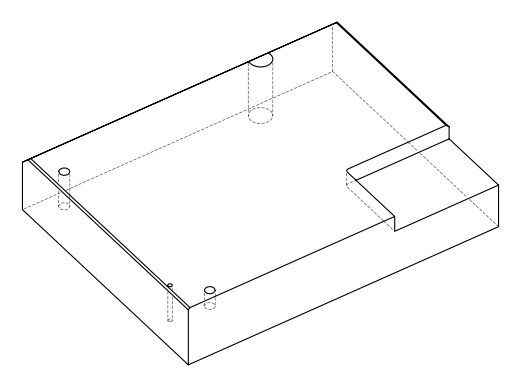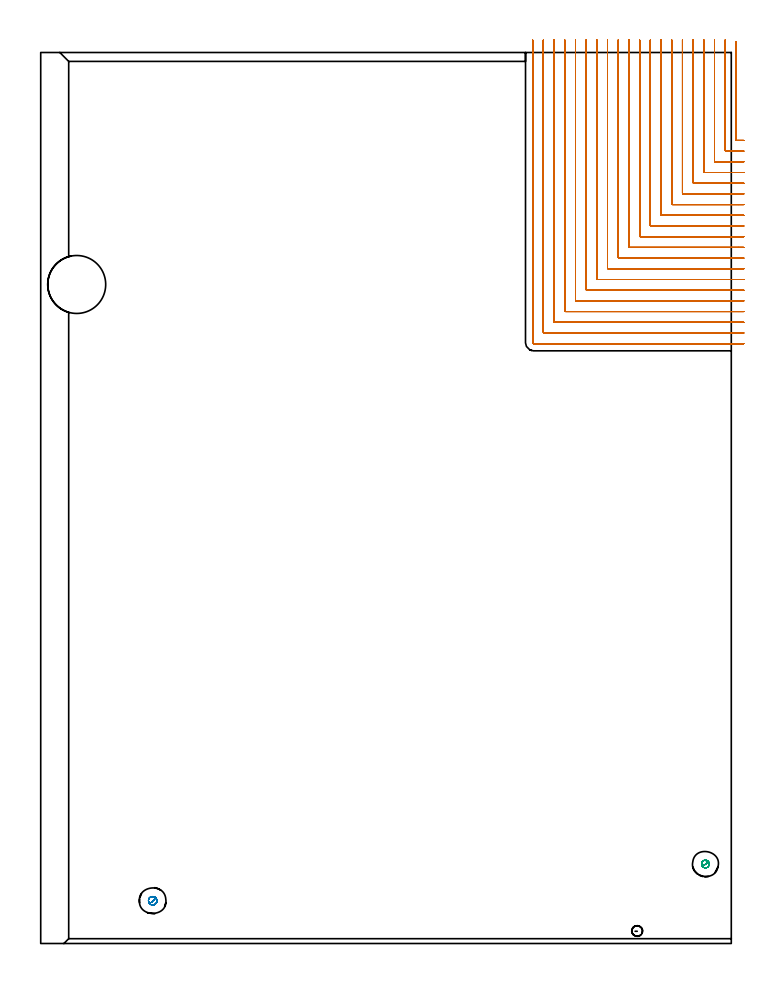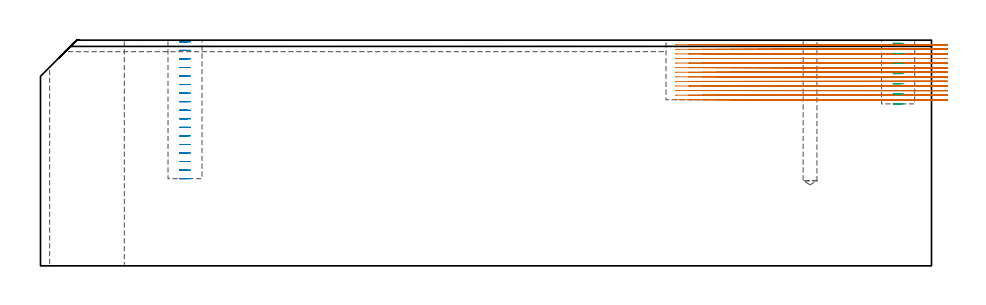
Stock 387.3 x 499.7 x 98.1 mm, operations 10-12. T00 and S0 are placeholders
(PLAN: 12 operations, 7 tool changes, 133.3 min)
(1 SPOT_DRILL | STEP1POCKET | NXT0321_9005460120000 | 0.03 min | 2 mm3)
(2 SPOT_DRILL_1 | STEP1POCKET_2 | NXT0321_9005460120000 | 0.03 min | 2 mm3)
(3 INDEXABLE_INSERT_DRILL_THROUGH_HOLE_FROM_SOLID | STEP1HOLE | NXT0302_013 | 0.41 min | 33917 mm3)
(4 DRILL_TO_ENLARGE_THROUGH_HOLE | STEP1HOLE | UGT0301_001 | 0.45 min | 47388 mm3)
(5 DRILL_BLIND_HOLE_INTO_CENTER | STEP1POCKET | UGT0301_455 | 0.26 min | 1709 mm3)
(6 DRILL_BLIND_HOLE_INTO_CENTER_1 | STEP1POCKET_2 | NXT0301_128 | 0.12 min | 2992 mm3)
(7 AREA_MILL | FG_CHAMFER_SURFACE | UGT0205_001 | 23.69 min | 60268 mm3)
(8 AREA_MILL_1 | FG_CHAMFER_SURFACE_1 | UGT0205_001 | 4.33 min | 3265 mm3)
(9 AREA_MILL_2 | FG_CHAMFER_SURFACE_2 | UGT0205_001 | 3.14 min | 1357 mm3)
(10 MILL_CORNER_NOTCH_RECTANGULAR | CORNER_NOTCH_RECTANGULAR | NXT0201_009 | Follow Part, ap 2, ae 75% | 98.47 min | 499921 mm3)
(11 MILL_BLIND_HOLE_FROM_SOLID_MATERIAL | STEP1POCKET_1 | NXT0201_010 | Spiral | 1.77 min | 10329 mm3)
(12 MILL_ROUGH_BLIND_HOLE_CONTOUR | STEP1POCKET_2 | NXT0201_010 | Spiral | 0.65 min | 1503 mm3)
(TOOL NXT0321_9005460120000 | NC Spot Drill, 142deg, 12mm, Carbide, Uncoated | D12 PA142 FL30 Z2)
(TOOL NXT0302_013 | Index. Insert Drill 21mm [880-D2100L25-05] | D21 PA176 FL105 Z2)
(TOOL UGT0301_001 | Twist Drill 32.5 mm | D32.5 PA118 FL185 Z2)
(TOOL UGT0301_455 | Carbide Drill 6.0 mm | D6 PA118 FL63 Z2)
(TOOL NXT0301_128 | Carbide Drill 12mm [861.1-1200-036A1-GP GC34] | D12 PA150 FL37.4 Z2)
(TOOL UGT0205_001 | Chamfer Mill 20 x 3 x 45 deg. | D20 FL50 Z2)
(TOOL NXT0201_009 | ENDMILL 8mm [2P460-0800-NA 1630] | D8 FL26 Z6)
(TOOL NXT0201_010 | ENDMILL 10mm [2P460-1000-NA 1630] | D10 FL30 Z6)
(OP 10 MILL_CORNER_NOTCH_RECTANGULAR)
G17 G21 G94 G90
T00 M6
G54
G17 G0 G90 X389.9 Y505.74 S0 M3
G43 Z108.1 H1
Z96.108
G94 G1 Y502.74 F250.
Y450.792 F500.
G3 X390.292 Y450.4 R0.4
G1 X391.3
X394.3 F250.
G0 Z108.1
X383.9 Y506.7
Z96.108
G1 Y503.7
Y450.792 F500.
Y444.793
G3 X384.293 Y444.4 R0.4
G1 X391.3
X394.3 F250.
G0 Z108.1
X377.9 Y506.7
Z96.108
G1 Y503.7
Y444.793 F500.
Y438.793
G3 X378.293 Y438.4 R0.4
G1 X391.3
X394.3 F250.
G0 Z108.1
X371.9 Y506.7
Z96.108
G1 Y503.7
Y438.793 F500.
Y432.793
G3 X372.293 Y432.4 R0.4
G1 X391.3
X394.3 F250.
G0 Z108.1
X365.9 Y506.7
Z96.108
G1 Y503.7
Y432.793 F500.
Y426.793
G3 X366.293 Y426.4 R0.4
G1 X391.3
X394.3 F250.
G0 Z108.1
X359.9 Y506.7
Z96.108
G1 Y503.7
Y426.793 F500.
Y420.794
G3 X360.294 Y420.4 R0.4
G1 X391.3
X394.3 F250.
G0 Z108.1
X353.9 Y506.7
Z96.108
G1 Y503.7
Y420.794 F500.
Y414.794
G3 X354.294 Y414.4 R0.4
G1 X391.3
X394.3 F250.
G0 Z108.1
X347.9 Y506.7
Z96.108
G1 Y503.7
Y414.794 F500.
Y408.794
G3 X348.294 Y408.4 R0.4
G1 X391.3
X394.3 F250.
G0 Z108.1
X341.9 Y506.7
Z96.108
G1 Y503.7
Y408.794 F500.
Y402.794
G3 X342.294 Y402.4 R0.4
G1 X391.3
X394.3 F250.
G0 Z108.1
X335.9 Y506.7
Z96.108
G1 Y503.7
Y402.794 F500.
Y396.795
G3 X336.295 Y396.4 R0.4
G1 X391.3
X394.3 F250.
G0 Z108.1
X329.9 Y506.7
Z96.108
G1 Y503.7
Y396.795 F500.
Y390.795
G3 X330.295 Y390.4 R0.4
G1 X391.3
X394.3 F250.
G0 Z108.1
X323.9 Y506.7
Z96.108
G1 Y503.7
Y390.795 F500.
Y384.795
G3 X324.295 Y384.4 R0.4
G1 X391.3
X394.3 F250.
G0 Z108.1
X317.899 Y506.7
Z96.108
G1 X317.9 Y503.7
Y384.795 F500.
Y378.795
G3 X318.295 Y378.4 R0.4
G1 X391.3
X394.3 F250.
G0 Z108.1
X311.899 Y506.7
Z96.108
G1 X311.9 Y503.7
Y378.795 F500.
Y372.796
G3 X312.296 Y372.4 R0.4
G1 X391.3
X394.3 F250.
G0 Z108.1
X305.899 Y506.7
Z96.108
G1 X305.9 Y503.7
Y372.796 F500.
Y366.796
G3 X306.296 Y366.4 R0.4
G1 X391.3
X394.3 F250.
G0 Z108.1
X299.899 Y506.7
Z96.108
G1 X299.9 Y503.7
Y366.796 F500.
Y360.796
G3 X300.296 Y360.4 R0.4
G1 X391.3
X394.3 F250.
G0 Z108.1
X293.899 Y506.7
Z96.108
G1 X293.9 Y503.7
Y360.796 F500.
Y354.796
G3 X294.296 Y354.4 R0.4
G1 X391.3
X394.3 F250.
G0 Z108.1
X287.898 Y506.7
Z96.108
G1 X287.9 Y503.7
Y354.796 F500.
Y348.796
G3 X288.296 Y348.4 R0.4
G1 X391.3
X394.3 F250.
G0 Z108.1
X281.896 Y506.7
Z96.108
G1 X281.9 Y503.7
Y348.796 F500.
Y342.797
G3 X282.297 Y342.4 R0.4
G1 X391.3
X394.3 F250.
G0 Z108.1
X275.9 Y506.692
Z96.108
G1 Y503.692
Y337. F500.
G3 X276.5 Y336.4 R0.6
G1 X391.3
X394.3 F250.
G0 Z108.1
X389.9 Y505.74
Z94.115
G1 Y502.74
Y450.792 F500.
G3 X390.292 Y450.4 R0.4
G1 X391.3
X394.3 F250.
G0 Z108.1
X383.9 Y506.7
Z94.115
G1 Y503.7
Y444.793 F500.
G3 X384.293 Y444.4 R0.4
G1 X391.3
X394.3 F250.
G0 Z108.1
X377.9 Y506.7
Z94.115
G1 Y503.7
Y438.793 F500.
G3 X378.293 Y438.4 R0.4
G1 X391.3
X394.3 F250.
G0 Z108.1
X371.9 Y506.7
Z94.115
G1 Y503.7
Y432.793 F500.
G3 X372.293 Y432.4 R0.4
G1 X391.3
X394.3 F250.
G0 Z108.1
X365.9 Y506.7
Z94.115
G1 Y503.7
Y426.793 F500.
G3 X366.293 Y426.4 R0.4
G1 X391.3
X394.3 F250.
G0 Z108.1
X359.9 Y506.7
Z94.115
G1 Y503.7
Y420.794 F500.
G3 X360.294 Y420.4 R0.4
G1 X391.3
X394.3 F250.
G0 Z108.1
X353.9 Y506.7
Z94.115
G1 Y503.7
Y414.794 F500.
G3 X354.294 Y414.4 R0.4
G1 X391.3
X394.3 F250.
G0 Z108.1
X347.9 Y506.7
Z94.115
G1 Y503.7
Y408.794 F500.
G3 X348.294 Y408.4 R0.4
G1 X391.3
X394.3 F250.
G0 Z108.1
X341.9 Y506.7
Z94.115
G1 Y503.7
Y402.794 F500.
G3 X342.294 Y402.4 R0.4
G1 X391.3
X394.3 F250.
G0 Z108.1
X335.9 Y506.7
Z94.115
G1 Y503.7
Y396.795 F500.
G3 X336.295 Y396.4 R0.4
G1 X391.3
X394.3 F250.
G0 Z108.1
X329.9 Y506.7
Z94.115
G1 Y503.7
Y390.795 F500.
G3 X330.295 Y390.4 R0.4
G1 X391.3
X394.3 F250.
G0 Z108.1
X323.9 Y506.7
Z94.115
G1 Y503.7
Y384.795 F500.
G3 X324.295 Y384.4 R0.4
G1 X391.3
X394.3 F250.
G0 Z108.1
X317.9 Y506.7
Z94.115
G1 Y503.7
Y378.795 F500.
G3 X318.295 Y378.4 R0.4
G1 X391.3
X394.3 F250.
G0 Z108.1
X311.9 Y506.7
Z94.115
G1 Y503.7
Y372.796 F500.
G3 X312.296 Y372.4 R0.4
G1 X391.3
X394.3 F250.
G0 Z108.1
X305.9 Y506.7
Z94.115
G1 Y503.7
Y366.796 F500.
G3 X306.296 Y366.4 R0.4
G1 X391.3
X394.3 F250.
G0 Z108.1
X299.9 Y506.7
Z94.115
G1 Y503.7
Y360.796 F500.
G3 X300.296 Y360.4 R0.4
G1 X391.3
X394.3 F250.
G0 Z108.1
X293.9 Y506.7
Z94.115
G1 Y503.7
Y354.796 F500.
G3 X294.296 Y354.4 R0.4
G1 X391.3
X394.3 F250.
G0 Z108.1
X287.9 Y506.7
Z94.115
G1 Y503.7
Y348.796 F500.
G3 X288.296 Y348.4 R0.4
G1 X391.3
X394.3 F250.
G0 Z108.1
X281.9 Y506.7
Z94.115
G1 Y503.7
Y342.797 F500.
G3 X282.297 Y342.4 R0.4
G1 X391.3
X394.3 F250.
G0 Z108.1
X275.9 Y506.7
Z94.115
G1 Y503.7
Y337. F500.
G3 X276.5 Y336.4 R0.6
G1 X391.3
X394.3 F250.
G0 Z108.1
X389.9 Y505.74
Z92.123
G1 Y502.74
Y450.792 F500.
G3 X390.292 Y450.4 R0.4
G1 X391.3
X394.3 F250.
G0 Z108.1
X383.9 Y506.7
Z92.123
G1 Y503.7
Y444.793 F500.
G3 X384.293 Y444.4 R0.4
G1 X391.3
X394.3 F250.
G0 Z108.1
X377.9 Y506.7
Z92.123
G1 Y503.7
Y438.793 F500.
G3 X378.293 Y438.4 R0.4
G1 X391.3
X394.3 F250.
G0 Z108.1
X371.9 Y506.7
Z92.123
G1 Y503.7
Y432.793 F500.
G3 X372.293 Y432.4 R0.4
G1 X391.3
X394.3 F250.
G0 Z108.1
X365.9 Y506.7
Z92.123
G1 Y503.7
Y426.793 F500.
G3 X366.293 Y426.4 R0.4
G1 X391.3
X394.3 F250.
G0 Z108.1
X359.9 Y506.7
Z92.123
G1 Y503.7
Y420.794 F500.
G3 X360.294 Y420.4 R0.4
G1 X391.3
X394.3 F250.
G0 Z108.1
X353.9 Y506.7
Z92.123
G1 Y503.7
Y414.794 F500.
G3 X354.294 Y414.4 R0.4
G1 X391.3
X394.3 F250.
G0 Z108.1
X347.9 Y506.7
Z92.123
G1 Y503.7
Y408.794 F500.
G3 X348.294 Y408.4 R0.4
G1 X391.3
X394.3 F250.
G0 Z108.1
X341.9 Y506.7
Z92.123
G1 Y503.7
Y402.794 F500.
G3 X342.294 Y402.4 R0.4
G1 X391.3
X394.3 F250.
G0 Z108.1
X335.9 Y506.7
Z92.123
G1 Y503.7
Y396.795 F500.
G3 X336.295 Y396.4 R0.4
G1 X391.3
X394.3 F250.
G0 Z108.1
X329.9 Y506.7
Z92.123
G1 Y503.7
Y390.795 F500.
G3 X330.295 Y390.4 R0.4
G1 X391.3
X394.3 F250.
G0 Z108.1
X323.9 Y506.7
Z92.123
G1 Y503.7
Y384.795 F500.
G3 X324.295 Y384.4 R0.4
G1 X391.3
X394.3 F250.
G0 Z108.1
X317.9 Y506.7
Z92.123
G1 Y503.7
Y378.795 F500.
G3 X318.295 Y378.4 R0.4
G1 X391.3
X394.3 F250.
G0 Z108.1
X311.9 Y506.7
Z92.123
G1 Y503.7
Y372.796 F500.
G3 X312.296 Y372.4 R0.4
G1 X391.3
X394.3 F250.
G0 Z108.1
X305.9 Y506.7
Z92.123
G1 Y503.7
Y366.796 F500.
G3 X306.296 Y366.4 R0.4
G1 X391.3
X394.3 F250.
G0 Z108.1
X299.9 Y506.7
Z92.123
G1 Y503.7
Y360.796 F500.
G3 X300.296 Y360.4 R0.4
G1 X391.3
X394.3 F250.
G0 Z108.1
X293.9 Y506.7
Z92.123
G1 Y503.7
Y354.796 F500.
G3 X294.296 Y354.4 R0.4
G1 X391.3
X394.3 F250.
G0 Z108.1
X287.9 Y506.7
Z92.123
G1 Y503.7
Y348.796 F500.
G3 X288.296 Y348.4 R0.4
G1 X391.3
X394.3 F250.
G0 Z108.1
X281.9 Y506.7
Z92.123
G1 Y503.7
Y342.797 F500.
G3 X282.297 Y342.4 R0.4
G1 X391.3
X394.3 F250.
G0 Z108.1
X275.9 Y506.7
Z92.123
G1 Y503.7
Y337. F500.
G3 X276.5 Y336.4 R0.6
G1 X391.3
X394.3 F250.
G0 Z108.1
X389.9 Y505.74
Z90.131
G1 Y502.74
Y450.792 F500.
G3 X390.292 Y450.4 R0.4
G1 X391.3
X394.3 F250.
G0 Z108.1
X383.9 Y506.7
Z90.131
G1 Y503.7
Y444.793 F500.
G3 X384.293 Y444.4 R0.4
G1 X391.3
X394.3 F250.
G0 Z108.1
X377.9 Y506.7
Z90.131
G1 Y503.7
Y438.793 F500.
G3 X378.293 Y438.4 R0.4
G1 X391.3
X394.3 F250.
G0 Z108.1
X371.9 Y506.7
Z90.131
G1 Y503.7
Y432.793 F500.
G3 X372.293 Y432.4 R0.4
G1 X391.3
X394.3 F250.
G0 Z108.1
X365.9 Y506.7
Z90.131
G1 Y503.7
Y426.793 F500.
G3 X366.293 Y426.4 R0.4
G1 X391.3
X394.3 F250.
G0 Z108.1
X359.9 Y506.7
Z90.131
G1 Y503.7
Y420.794 F500.
G3 X360.294 Y420.4 R0.4
G1 X391.3
X394.3 F250.
G0 Z108.1
X353.9 Y506.7
Z90.131
G1 Y503.7
Y414.794 F500.
G3 X354.294 Y414.4 R0.4
G1 X391.3
X394.3 F250.
G0 Z108.1
X347.9 Y506.7
Z90.131
G1 Y503.7
Y408.794 F500.
G3 X348.294 Y408.4 R0.4
G1 X391.3
X394.3 F250.
G0 Z108.1
X341.9 Y506.7
Z90.131
G1 Y503.7
Y402.794 F500.
G3 X342.294 Y402.4 R0.4
G1 X391.3
X394.3 F250.
G0 Z108.1
X335.9 Y506.7
Z90.131
G1 Y503.7
Y396.795 F500.
G3 X336.295 Y396.4 R0.4
G1 X391.3
X394.3 F250.
G0 Z108.1
X329.9 Y506.7
Z90.131
G1 Y503.7
Y390.795 F500.
G3 X330.295 Y390.4 R0.4
G1 X391.3
X394.3 F250.
G0 Z108.1
X323.9 Y506.7
Z90.131
G1 Y503.7
Y384.795 F500.
G3 X324.295 Y384.4 R0.4
G1 X391.3
X394.3 F250.
G0 Z108.1
X317.9 Y506.7
Z90.131
G1 Y503.7
Y378.795 F500.
G3 X318.295 Y378.4 R0.4
G1 X391.3
X394.3 F250.
G0 Z108.1
X311.9 Y506.7
Z90.131
G1 Y503.7
Y372.796 F500.
G3 X312.296 Y372.4 R0.4
G1 X391.3
X394.3 F250.
G0 Z108.1
X305.9 Y506.7
Z90.131
G1 Y503.7
Y366.796 F500.
G3 X306.296 Y366.4 R0.4
G1 X391.3
X394.3 F250.
G0 Z108.1
X299.9 Y506.7
Z90.131
G1 Y503.7
Y360.796 F500.
G3 X300.296 Y360.4 R0.4
G1 X391.3
X394.3 F250.
G0 Z108.1
X293.9 Y506.7
Z90.131
G1 Y503.7
Y354.796 F500.
G3 X294.296 Y354.4 R0.4
G1 X391.3
X394.3 F250.
G0 Z108.1
X287.9 Y506.7
Z90.131
G1 Y503.7
Y348.796 F500.
G3 X288.296 Y348.4 R0.4
G1 X391.3
X394.3 F250.
G0 Z108.1
X281.9 Y506.7
Z90.131
G1 Y503.7
Y342.797 F500.
G3 X282.297 Y342.4 R0.4
G1 X391.3
X394.3 F250.
G0 Z108.1
X275.9 Y506.7
Z90.131
G1 Y503.7
Y337. F500.
G3 X276.5 Y336.4 R0.6
G1 X391.3
X394.3 F250.
G0 Z108.1
X389.9 Y505.74
Z88.138
G1 Y502.74
Y450.792 F500.
G3 X390.292 Y450.4 R0.4
G1 X391.3
X394.3 F250.
G0 Z108.1
X383.9 Y506.7
Z88.138
G1 Y503.7
Y444.793 F500.
G3 X384.293 Y444.4 R0.4
G1 X391.3
X394.3 F250.
G0 Z108.1
X377.9 Y506.7
Z88.138
G1 Y503.7
Y438.793 F500.
G3 X378.293 Y438.4 R0.4
G1 X391.3
X394.3 F250.
G0 Z108.1
X371.9 Y506.7
Z88.138
G1 Y503.7
Y432.793 F500.
G3 X372.293 Y432.4 R0.4
G1 X391.3
X394.3 F250.
G0 Z108.1
X365.9 Y506.7
Z88.138
G1 Y503.7
Y426.793 F500.
G3 X366.293 Y426.4 R0.4
G1 X391.3
X394.3 F250.
G0 Z108.1
X359.9 Y506.7
Z88.138
G1 Y503.7
Y420.794 F500.
G3 X360.294 Y420.4 R0.4
G1 X391.3
X394.3 F250.
G0 Z108.1
X353.9 Y506.7
Z88.138
G1 Y503.7
Y414.794 F500.
G3 X354.294 Y414.4 R0.4
G1 X391.3
X394.3 F250.
G0 Z108.1
X347.9 Y506.7
Z88.138
G1 Y503.7
Y408.794 F500.
G3 X348.294 Y408.4 R0.4
G1 X391.3
X394.3 F250.
G0 Z108.1
X341.9 Y506.7
Z88.138
G1 Y503.7
Y402.794 F500.
G3 X342.294 Y402.4 R0.4
G1 X391.3
X394.3 F250.
G0 Z108.1
X335.9 Y506.7
Z88.138
G1 Y503.7
Y396.795 F500.
G3 X336.295 Y396.4 R0.4
G1 X391.3
X394.3 F250.
G0 Z108.1
X329.9 Y506.7
Z88.138
G1 Y503.7
Y390.795 F500.
G3 X330.295 Y390.4 R0.4
G1 X391.3
X394.3 F250.
G0 Z108.1
X323.9 Y506.7
Z88.138
G1 Y503.7
Y384.795 F500.
G3 X324.295 Y384.4 R0.4
G1 X391.3
X394.3 F250.
G0 Z108.1
X317.9 Y506.7
Z88.138
G1 Y503.7
Y378.795 F500.
G3 X318.295 Y378.4 R0.4
G1 X391.3
X394.3 F250.
G0 Z108.1
X311.9 Y506.7
Z88.138
G1 Y503.7
Y372.796 F500.
G3 X312.296 Y372.4 R0.4
G1 X391.3
X394.3 F250.
G0 Z108.1
X305.9 Y506.7
Z88.138
G1 Y503.7
Y366.796 F500.
G3 X306.296 Y366.4 R0.4
G1 X391.3
X394.3 F250.
G0 Z108.1
X299.9 Y506.7
Z88.138
G1 Y503.7
Y360.796 F500.
G3 X300.296 Y360.4 R0.4
G1 X391.3
X394.3 F250.
G0 Z108.1
X293.9 Y506.7
Z88.138
G1 Y503.7
Y354.796 F500.
G3 X294.296 Y354.4 R0.4
G1 X391.3
X394.3 F250.
G0 Z108.1
X287.9 Y506.7
Z88.138
G1 Y503.7
Y348.796 F500.
G3 X288.296 Y348.4 R0.4
G1 X391.3
X394.3 F250.
G0 Z108.1
X281.9 Y506.7
Z88.138
G1 Y503.7
Y342.797 F500.
G3 X282.297 Y342.4 R0.4
G1 X391.3
X394.3 F250.
G0 Z108.1
X275.9 Y506.7
Z88.138
G1 Y503.7
Y337. F500.
G3 X276.5 Y336.4 R0.6
G1 X391.3
X394.3 F250.
G0 Z108.1
X389.9 Y505.74
Z86.146
G1 Y502.74
Y450.792 F500.
G3 X390.292 Y450.4 R0.4
G1 X391.3
X394.3 F250.
G0 Z108.1
X383.9 Y506.7
Z86.146
G1 Y503.7
Y444.793 F500.
G3 X384.293 Y444.4 R0.4
G1 X391.3
X394.3 F250.
G0 Z108.1
X377.9 Y506.7
Z86.146
G1 Y503.7
Y438.793 F500.
G3 X378.293 Y438.4 R0.4
G1 X391.3
X394.3 F250.
G0 Z108.1
X371.9 Y506.7
Z86.146
G1 Y503.7
Y432.793 F500.
G3 X372.293 Y432.4 R0.4
G1 X391.3
X394.3 F250.
G0 Z108.1
X365.9 Y506.7
Z86.146
G1 Y503.7
Y426.793 F500.
G3 X366.293 Y426.4 R0.4
G1 X391.3
X394.3 F250.
G0 Z108.1
X359.9 Y506.7
Z86.146
G1 Y503.7
Y420.794 F500.
G3 X360.294 Y420.4 R0.4
G1 X391.3
X394.3 F250.
G0 Z108.1
X353.9 Y506.7
Z86.146
G1 Y503.7
Y414.794 F500.
G3 X354.294 Y414.4 R0.4
G1 X391.3
X394.3 F250.
G0 Z108.1
X347.9 Y506.7
Z86.146
G1 Y503.7
Y408.794 F500.
G3 X348.294 Y408.4 R0.4
G1 X391.3
X394.3 F250.
G0 Z108.1
X341.9 Y506.7
Z86.146
G1 Y503.7
Y402.794 F500.
G3 X342.294 Y402.4 R0.4
G1 X391.3
X394.3 F250.
G0 Z108.1
X335.9 Y506.7
Z86.146
G1 Y503.7
Y396.795 F500.
G3 X336.295 Y396.4 R0.4
G1 X391.3
X394.3 F250.
G0 Z108.1
X329.9 Y506.7
Z86.146
G1 Y503.7
Y390.795 F500.
G3 X330.295 Y390.4 R0.4
G1 X391.3
X394.3 F250.
G0 Z108.1
X323.9 Y506.7
Z86.146
G1 Y503.7
Y384.795 F500.
G3 X324.295 Y384.4 R0.4
G1 X391.3
X394.3 F250.
G0 Z108.1
X317.9 Y506.7
Z86.146
G1 Y503.7
Y378.795 F500.
G3 X318.295 Y378.4 R0.4
G1 X391.3
X394.3 F250.
G0 Z108.1
X311.9 Y506.7
Z86.146
G1 Y503.7
Y372.796 F500.
G3 X312.296 Y372.4 R0.4
G1 X391.3
X394.3 F250.
G0 Z108.1
X305.9 Y506.7
Z86.146
G1 Y503.7
Y366.796 F500.
G3 X306.296 Y366.4 R0.4
G1 X391.3
X394.3 F250.
G0 Z108.1
X299.9 Y506.7
Z86.146
G1 Y503.7
Y360.796 F500.
G3 X300.296 Y360.4 R0.4
G1 X391.3
X394.3 F250.
G0 Z108.1
X293.9 Y506.7
Z86.146
G1 Y503.7
Y354.796 F500.
G3 X294.296 Y354.4 R0.4
G1 X391.3
X394.3 F250.
G0 Z108.1
X287.9 Y506.7
Z86.146
G1 Y503.7
Y348.796 F500.
G3 X288.296 Y348.4 R0.4
G1 X391.3
X394.3 F250.
G0 Z108.1
X281.9 Y506.7
Z86.146
G1 Y503.7
Y342.797 F500.
G3 X282.297 Y342.4 R0.4
G1 X391.3
X394.3 F250.
G0 Z108.1
X275.9 Y506.7
Z86.146
G1 Y503.7
Y337. F500.
G3 X276.5 Y336.4 R0.6
G1 X391.3
X394.3 F250.
G0 Z108.1
X389.9 Y505.74
Z84.154
G1 Y502.74
Y450.792 F500.
G3 X390.292 Y450.4 R0.4
G1 X391.3
X394.3 F250.
G0 Z108.1
X383.9 Y506.7
Z84.154
G1 Y503.7
Y444.793 F500.
G3 X384.293 Y444.4 R0.4
G1 X391.3
X394.3 F250.
G0 Z108.1
X377.9 Y506.7
Z84.154
G1 Y503.7
Y438.793 F500.
G3 X378.293 Y438.4 R0.4
G1 X391.3
X394.3 F250.
G0 Z108.1
X371.9 Y506.7
Z84.154
G1 Y503.7
Y432.793 F500.
G3 X372.293 Y432.4 R0.4
G1 X391.3
X394.3 F250.
G0 Z108.1
X365.9 Y506.7
Z84.154
G1 Y503.7
Y426.793 F500.
G3 X366.293 Y426.4 R0.4
G1 X391.3
X394.3 F250.
G0 Z108.1
X359.9 Y506.7
Z84.154
G1 Y503.7
Y420.794 F500.
G3 X360.294 Y420.4 R0.4
G1 X391.3
X394.3 F250.
G0 Z108.1
X353.9 Y506.7
Z84.154
G1 Y503.7
Y414.794 F500.
G3 X354.294 Y414.4 R0.4
G1 X391.3
X394.3 F250.
G0 Z108.1
X347.9 Y506.7
Z84.154
G1 Y503.7
Y408.794 F500.
G3 X348.294 Y408.4 R0.4
G1 X391.3
X394.3 F250.
G0 Z108.1
X341.9 Y506.7
Z84.154
G1 Y503.7
Y402.794 F500.
G3 X342.294 Y402.4 R0.4
G1 X391.3
X394.3 F250.
G0 Z108.1
X335.9 Y506.7
Z84.154
G1 Y503.7
Y396.795 F500.
G3 X336.295 Y396.4 R0.4
G1 X391.3
X394.3 F250.
G0 Z108.1
X329.9 Y506.7
Z84.154
G1 Y503.7
Y390.795 F500.
G3 X330.295 Y390.4 R0.4
G1 X391.3
X394.3 F250.
G0 Z108.1
X323.9 Y506.7
Z84.154
G1 Y503.7
Y384.795 F500.
G3 X324.295 Y384.4 R0.4
G1 X391.3
X394.3 F250.
G0 Z108.1
X317.9 Y506.7
Z84.154
G1 Y503.7
Y378.795 F500.
G3 X318.295 Y378.4 R0.4
G1 X391.3
X394.3 F250.
G0 Z108.1
X311.9 Y506.7
Z84.154
G1 Y503.7
Y372.796 F500.
G3 X312.296 Y372.4 R0.4
G1 X391.3
X394.3 F250.
G0 Z108.1
X305.9 Y506.7
Z84.154
G1 Y503.7
Y366.796 F500.
G3 X306.296 Y366.4 R0.4
G1 X391.3
X394.3 F250.
G0 Z108.1
X299.9 Y506.7
Z84.154
G1 Y503.7
Y360.796 F500.
G3 X300.296 Y360.4 R0.4
G1 X391.3
X394.3 F250.
G0 Z108.1
X293.9 Y506.7
Z84.154
G1 Y503.7
Y354.796 F500.
G3 X294.296 Y354.4 R0.4
G1 X391.3
X394.3 F250.
G0 Z108.1
X287.9 Y506.7
Z84.154
G1 Y503.7
Y348.796 F500.
G3 X288.296 Y348.4 R0.4
G1 X391.3
X394.3 F250.
G0 Z108.1
X281.9 Y506.7
Z84.154
G1 Y503.7
Y342.797 F500.
G3 X282.297 Y342.4 R0.4
G1 X391.3
X394.3 F250.
G0 Z108.1
X275.9 Y506.7
Z84.154
G1 Y503.7
Y337. F500.
G3 X276.5 Y336.4 R0.6
G1 X391.3
X394.3 F250.
G0 Z108.1
X389.9 Y505.74
Z82.162
G1 Y502.74
Y450.792 F500.
G3 X390.292 Y450.4 R0.4
G1 X391.3
X394.3 F250.
G0 Z108.1
X383.9 Y506.7
Z82.162
G1 Y503.7
Y444.793 F500.
G3 X384.293 Y444.4 R0.4
G1 X391.3
X394.3 F250.
G0 Z108.1
X377.9 Y506.7
Z82.162
G1 Y503.7
Y438.793 F500.
G3 X378.293 Y438.4 R0.4
G1 X391.3
X394.3 F250.
G0 Z108.1
X371.9 Y506.7
Z82.162
G1 Y503.7
Y432.793 F500.
G3 X372.293 Y432.4 R0.4
G1 X391.3
X394.3 F250.
G0 Z108.1
X365.9 Y506.7
Z82.162
G1 Y503.7
Y426.793 F500.
G3 X366.293 Y426.4 R0.4
G1 X391.3
X394.3 F250.
G0 Z108.1
X359.9 Y506.7
Z82.162
G1 Y503.7
Y420.794 F500.
G3 X360.294 Y420.4 R0.4
G1 X391.3
X394.3 F250.
G0 Z108.1
X353.9 Y506.7
Z82.162
G1 Y503.7
Y414.794 F500.
G3 X354.294 Y414.4 R0.4
G1 X391.3
X394.3 F250.
G0 Z108.1
X347.9 Y506.7
Z82.162
G1 Y503.7
Y408.794 F500.
G3 X348.294 Y408.4 R0.4
G1 X391.3
X394.3 F250.
G0 Z108.1
X341.9 Y506.7
Z82.162
G1 Y503.7
Y402.794 F500.
G3 X342.294 Y402.4 R0.4
G1 X391.3
X394.3 F250.
G0 Z108.1
X335.9 Y506.7
Z82.162
G1 Y503.7
Y396.795 F500.
G3 X336.295 Y396.4 R0.4
G1 X391.3
X394.3 F250.
G0 Z108.1
X329.9 Y506.7
Z82.162
G1 Y503.7
Y390.795 F500.
G3 X330.295 Y390.4 R0.4
G1 X391.3
X394.3 F250.
G0 Z108.1
X323.9 Y506.7
Z82.162
G1 Y503.7
Y384.795 F500.
G3 X324.295 Y384.4 R0.4
G1 X391.3
X394.3 F250.
G0 Z108.1
X317.9 Y506.7
Z82.162
G1 Y503.7
Y378.795 F500.
G3 X318.295 Y378.4 R0.4
G1 X391.3
X394.3 F250.
G0 Z108.1
X311.9 Y506.7
Z82.162
G1 Y503.7
Y372.796 F500.
G3 X312.296 Y372.4 R0.4
G1 X391.3
X394.3 F250.
G0 Z108.1
X305.9 Y506.7
Z82.162
G1 Y503.7
Y366.796 F500.
G3 X306.296 Y366.4 R0.4
G1 X391.3
X394.3 F250.
G0 Z108.1
X299.9 Y506.7
Z82.162
G1 Y503.7
Y360.796 F500.
G3 X300.296 Y360.4 R0.4
G1 X391.3
X394.3 F250.
G0 Z108.1
X293.9 Y506.7
Z82.162
G1 Y503.7
Y354.796 F500.
G3 X294.296 Y354.4 R0.4
G1 X391.3
X394.3 F250.
G0 Z108.1
X287.9 Y506.7
Z82.162
G1 Y503.7
Y348.796 F500.
G3 X288.296 Y348.4 R0.4
G1 X391.3
X394.3 F250.
G0 Z108.1
X281.9 Y506.7
Z82.162
G1 Y503.7
Y342.797 F500.
G3 X282.297 Y342.4 R0.4
G1 X391.3
X394.3 F250.
G0 Z108.1
X275.9 Y506.7
Z82.162
G1 Y503.7
Y337. F500.
G3 X276.5 Y336.4 R0.6
G1 X391.3
X394.3 F250.
G0 Z108.1
X389.9 Y505.74
Z80.169
G1 Y502.74
Y450.792 F500.
G3 X390.292 Y450.4 R0.4
G1 X391.3
X394.3 F250.
G0 Z108.1
X383.9 Y506.7
Z80.169
G1 Y503.7
Y444.793 F500.
G3 X384.293 Y444.4 R0.4
G1 X391.3
X394.3 F250.
G0 Z108.1
X377.9 Y506.7
Z80.169
G1 Y503.7
Y438.793 F500.
G3 X378.293 Y438.4 R0.4
G1 X391.3
X394.3 F250.
G0 Z108.1
X371.9 Y506.7
Z80.169
G1 Y503.7
Y432.793 F500.
G3 X372.293 Y432.4 R0.4
G1 X391.3
X394.3 F250.
G0 Z108.1
X365.9 Y506.7
Z80.169
G1 Y503.7
Y426.793 F500.
G3 X366.293 Y426.4 R0.4
G1 X391.3
X394.3 F250.
G0 Z108.1
X359.9 Y506.7
Z80.169
G1 Y503.7
Y420.794 F500.
G3 X360.294 Y420.4 R0.4
G1 X391.3
X394.3 F250.
G0 Z108.1
X353.9 Y506.7
Z80.169
G1 Y503.7
Y414.794 F500.
G3 X354.294 Y414.4 R0.4
G1 X391.3
X394.3 F250.
G0 Z108.1
X347.9 Y506.7
Z80.169
G1 Y503.7
Y408.794 F500.
G3 X348.294 Y408.4 R0.4
G1 X391.3
X394.3 F250.
G0 Z108.1
X341.9 Y506.7
Z80.169
G1 Y503.7
Y402.794 F500.
G3 X342.294 Y402.4 R0.4
G1 X391.3
X394.3 F250.
G0 Z108.1
X335.9 Y506.7
Z80.169
G1 Y503.7
Y396.795 F500.
G3 X336.295 Y396.4 R0.4
G1 X391.3
X394.3 F250.
G0 Z108.1
X329.9 Y506.7
Z80.169
G1 Y503.7
Y390.795 F500.
G3 X330.295 Y390.4 R0.4
G1 X391.3
X394.3 F250.
G0 Z108.1
X323.9 Y506.7
Z80.169
G1 Y503.7
Y384.795 F500.
G3 X324.295 Y384.4 R0.4
G1 X391.3
X394.3 F250.
G0 Z108.1
X317.9 Y506.7
Z80.169
G1 Y503.7
Y378.795 F500.
G3 X318.295 Y378.4 R0.4
G1 X391.3
X394.3 F250.
G0 Z108.1
X311.9 Y506.7
Z80.169
G1 Y503.7
Y372.796 F500.
G3 X312.296 Y372.4 R0.4
G1 X391.3
X394.3 F250.
G0 Z108.1
X305.9 Y506.7
Z80.169
G1 Y503.7
Y366.796 F500.
G3 X306.296 Y366.4 R0.4
G1 X391.3
X394.3 F250.
G0 Z108.1
X299.9 Y506.7
Z80.169
G1 Y503.7
Y360.796 F500.
G3 X300.296 Y360.4 R0.4
G1 X391.3
X394.3 F250.
G0 Z108.1
X293.9 Y506.7
Z80.169
G1 Y503.7
Y354.796 F500.
G3 X294.296 Y354.4 R0.4
G1 X391.3
X394.3 F250.
G0 Z108.1
X287.9 Y506.7
Z80.169
G1 Y503.7
Y348.796 F500.
G3 X288.296 Y348.4 R0.4
G1 X391.3
X394.3 F250.
G0 Z108.1
X281.9 Y506.7
Z80.169
G1 Y503.7
Y342.797 F500.
G3 X282.297 Y342.4 R0.4
G1 X391.3
X394.3 F250.
G0 Z108.1
X275.9 Y506.7
Z80.169
G1 Y503.7
Y337. F500.
G3 X276.5 Y336.4 R0.6
G1 X391.3
X394.3 F250.
G0 Z108.1
X389.9 Y505.74
Z78.177
G1 Y502.74
Y450.792 F500.
G3 X390.292 Y450.4 R0.4
G1 X391.3
X394.3 F250.
G0 Z108.1
X383.9 Y506.7
Z78.177
G1 Y503.7
Y444.793 F500.
G3 X384.293 Y444.4 R0.4
G1 X391.3
X394.3 F250.
G0 Z108.1
X377.9 Y506.7
Z78.177
G1 Y503.7
Y438.793 F500.
G3 X378.293 Y438.4 R0.4
G1 X391.3
X394.3 F250.
G0 Z108.1
X371.9 Y506.7
Z78.177
G1 Y503.7
Y432.793 F500.
G3 X372.293 Y432.4 R0.4
G1 X391.3
X394.3 F250.
G0 Z108.1
X365.9 Y506.7
Z78.177
G1 Y503.7
Y426.793 F500.
G3 X366.293 Y426.4 R0.4
G1 X391.3
X394.3 F250.
G0 Z108.1
X359.9 Y506.7
Z78.177
G1 Y503.7
Y420.794 F500.
G3 X360.294 Y420.4 R0.4
G1 X391.3
X394.3 F250.
G0 Z108.1
X353.9 Y506.7
Z78.177
G1 Y503.7
Y414.794 F500.
G3 X354.294 Y414.4 R0.4
G1 X391.3
X394.3 F250.
G0 Z108.1
X347.9 Y506.7
Z78.177
G1 Y503.7
Y408.794 F500.
G3 X348.294 Y408.4 R0.4
G1 X391.3
X394.3 F250.
G0 Z108.1
X341.9 Y506.7
Z78.177
G1 Y503.7
Y402.794 F500.
G3 X342.294 Y402.4 R0.4
G1 X391.3
X394.3 F250.
G0 Z108.1
X335.9 Y506.7
Z78.177
G1 Y503.7
Y396.795 F500.
G3 X336.295 Y396.4 R0.4
G1 X391.3
X394.3 F250.
G0 Z108.1
X329.9 Y506.7
Z78.177
G1 Y503.7
Y390.795 F500.
G3 X330.295 Y390.4 R0.4
G1 X391.3
X394.3 F250.
G0 Z108.1
X323.9 Y506.7
Z78.177
G1 Y503.7
Y384.795 F500.
G3 X324.295 Y384.4 R0.4
G1 X391.3
X394.3 F250.
G0 Z108.1
X317.9 Y506.7
Z78.177
G1 Y503.7
Y378.795 F500.
G3 X318.295 Y378.4 R0.4
G1 X391.3
X394.3 F250.
G0 Z108.1
X311.9 Y506.7
Z78.177
G1 Y503.7
Y372.796 F500.
G3 X312.296 Y372.4 R0.4
G1 X391.3
X394.3 F250.
G0 Z108.1
X305.9 Y506.7
Z78.177
G1 Y503.7
Y366.796 F500.
G3 X306.296 Y366.4 R0.4
G1 X391.3
X394.3 F250.
G0 Z108.1
X299.9 Y506.7
Z78.177
G1 Y503.7
Y360.796 F500.
G3 X300.296 Y360.4 R0.4
G1 X391.3
X394.3 F250.
G0 Z108.1
X293.9 Y506.7
Z78.177
G1 Y503.7
Y354.796 F500.
G3 X294.296 Y354.4 R0.4
G1 X391.3
X394.3 F250.
G0 Z108.1
X287.9 Y506.7
Z78.177
G1 Y503.7
Y348.796 F500.
G3 X288.296 Y348.4 R0.4
G1 X391.3
X394.3 F250.
G0 Z108.1
X281.9 Y506.7
Z78.177
G1 Y503.7
Y342.797 F500.
G3 X282.297 Y342.4 R0.4
G1 X391.3
X394.3 F250.
G0 Z108.1
X275.9 Y506.7
Z78.177
G1 Y503.7
Y337. F500.
G3 X276.5 Y336.4 R0.6
G1 X391.3
X394.3 F250.
G0 Z108.1
X389.9 Y505.74
Z76.185
G1 Y502.74
Y450.792 F500.
G3 X390.292 Y450.4 R0.4
G1 X391.3
X394.3 F250.
G0 Z108.1
X383.9 Y506.7
Z76.185
G1 Y503.7
Y444.793 F500.
G3 X384.293 Y444.4 R0.4
G1 X391.3
X394.3 F250.
G0 Z108.1
X377.9 Y506.7
Z76.185
G1 Y503.7
Y438.793 F500.
G3 X378.293 Y438.4 R0.4
G1 X391.3
X394.3 F250.
G0 Z108.1
X371.9 Y506.7
Z76.185
G1 Y503.7
Y432.793 F500.
G3 X372.293 Y432.4 R0.4
G1 X391.3
X394.3 F250.
G0 Z108.1
X365.9 Y506.7
Z76.185
G1 Y503.7
Y426.793 F500.
G3 X366.293 Y426.4 R0.4
G1 X391.3
X394.3 F250.
G0 Z108.1
X359.9 Y506.7
Z76.185
G1 Y503.7
Y420.794 F500.
G3 X360.294 Y420.4 R0.4
G1 X391.3
X394.3 F250.
G0 Z108.1
X353.9 Y506.7
Z76.185
G1 Y503.7
Y414.794 F500.
G3 X354.294 Y414.4 R0.4
G1 X391.3
X394.3 F250.
G0 Z108.1
X347.9 Y506.7
Z76.185
G1 Y503.7
Y408.794 F500.
G3 X348.294 Y408.4 R0.4
G1 X391.3
X394.3 F250.
G0 Z108.1
X341.9 Y506.7
Z76.185
G1 Y503.7
Y402.794 F500.
G3 X342.294 Y402.4 R0.4
G1 X391.3
X394.3 F250.
G0 Z108.1
X335.9 Y506.7
Z76.185
G1 Y503.7
Y396.795 F500.
G3 X336.295 Y396.4 R0.4
G1 X391.3
X394.3 F250.
G0 Z108.1
X329.9 Y506.7
Z76.185
G1 Y503.7
Y390.795 F500.
G3 X330.295 Y390.4 R0.4
G1 X391.3
X394.3 F250.
G0 Z108.1
X323.9 Y506.7
Z76.185
G1 Y503.7
Y384.795 F500.
G3 X324.295 Y384.4 R0.4
G1 X391.3
X394.3 F250.
G0 Z108.1
X317.9 Y506.7
Z76.185
G1 Y503.7
Y378.795 F500.
G3 X318.295 Y378.4 R0.4
G1 X391.3
X394.3 F250.
G0 Z108.1
X311.9 Y506.7
Z76.185
G1 Y503.7
Y372.796 F500.
G3 X312.296 Y372.4 R0.4
G1 X391.3
X394.3 F250.
G0 Z108.1
X305.9 Y506.7
Z76.185
G1 Y503.7
Y366.796 F500.
G3 X306.296 Y366.4 R0.4
G1 X391.3
X394.3 F250.
G0 Z108.1
X299.9 Y506.7
Z76.185
G1 Y503.7
Y360.796 F500.
G3 X300.296 Y360.4 R0.4
G1 X391.3
X394.3 F250.
G0 Z108.1
X293.9 Y506.7
Z76.185
G1 Y503.7
Y354.796 F500.
G3 X294.296 Y354.4 R0.4
G1 X391.3
X394.3 F250.
G0 Z108.1
X287.9 Y506.7
Z76.185
G1 Y503.7
Y348.796 F500.
G3 X288.296 Y348.4 R0.4
G1 X391.3
X394.3 F250.
G0 Z108.1
X281.9 Y506.7
Z76.185
G1 Y503.7
Y342.797 F500.
G3 X282.297 Y342.4 R0.4
G1 X391.3
X394.3 F250.
G0 Z108.1
X275.9 Y506.7
Z76.185
G1 Y503.7
Y337. F500.
G3 X276.5 Y336.4 R0.6
G1 X391.3
X394.3 F250.
G0 Z108.1
X389.9 Y505.74
Z74.192
G1 Y502.74
Y450.792 F500.
G3 X390.292 Y450.4 R0.4
G1 X391.3
X394.3 F250.
G0 Z108.1
X383.9 Y506.7
Z74.192
G1 Y503.7
Y444.793 F500.
G3 X384.293 Y444.4 R0.4
G1 X391.3
X394.3 F250.
G0 Z108.1
X377.9 Y506.7
Z74.192
G1 Y503.7
Y438.793 F500.
G3 X378.293 Y438.4 R0.4
G1 X391.3
X394.3 F250.
G0 Z108.1
X371.9 Y506.7
Z74.192
G1 Y503.7
Y432.793 F500.
G3 X372.293 Y432.4 R0.4
G1 X391.3
X394.3 F250.
G0 Z108.1
X365.9 Y506.7
Z74.192
G1 Y503.7
Y426.793 F500.
G3 X366.293 Y426.4 R0.4
G1 X391.3
X394.3 F250.
G0 Z108.1
X359.9 Y506.7
Z74.192
G1 Y503.7
Y420.794 F500.
G3 X360.294 Y420.4 R0.4
G1 X391.3
X394.3 F250.
G0 Z108.1
X353.9 Y506.7
Z74.192
G1 Y503.7
Y414.794 F500.
G3 X354.294 Y414.4 R0.4
G1 X391.3
X394.3 F250.
G0 Z108.1
X347.9 Y506.7
Z74.192
G1 Y503.7
Y408.794 F500.
G3 X348.294 Y408.4 R0.4
G1 X391.3
X394.3 F250.
G0 Z108.1
X341.9 Y506.7
Z74.192
G1 Y503.7
Y402.794 F500.
G3 X342.294 Y402.4 R0.4
G1 X391.3
X394.3 F250.
G0 Z108.1
X335.9 Y506.7
Z74.192
G1 Y503.7
Y396.795 F500.
G3 X336.295 Y396.4 R0.4
G1 X391.3
X394.3 F250.
G0 Z108.1
X329.9 Y506.7
Z74.192
G1 Y503.7
Y390.795 F500.
G3 X330.295 Y390.4 R0.4
G1 X391.3
X394.3 F250.
G0 Z108.1
X323.9 Y506.7
Z74.192
G1 Y503.7
Y384.795 F500.
G3 X324.295 Y384.4 R0.4
G1 X391.3
X394.3 F250.
G0 Z108.1
X317.9 Y506.7
Z74.192
G1 Y503.7
Y378.795 F500.
G3 X318.295 Y378.4 R0.4
G1 X391.3
X394.3 F250.
G0 Z108.1
X311.9 Y506.7
Z74.192
G1 Y503.7
Y372.796 F500.
G3 X312.296 Y372.4 R0.4
G1 X391.3
X394.3 F250.
G0 Z108.1
X305.9 Y506.7
Z74.192
G1 Y503.7
Y366.796 F500.
G3 X306.296 Y366.4 R0.4
G1 X391.3
X394.3 F250.
G0 Z108.1
X299.9 Y506.7
Z74.192
G1 Y503.7
Y360.796 F500.
G3 X300.296 Y360.4 R0.4
G1 X391.3
X394.3 F250.
G0 Z108.1
X293.9 Y506.7
Z74.192
G1 Y503.7
Y354.796 F500.
G3 X294.296 Y354.4 R0.4
G1 X391.3
X394.3 F250.
G0 Z108.1
X287.9 Y506.7
Z74.192
G1 Y503.7
Y348.796 F500.
G3 X288.296 Y348.4 R0.4
G1 X391.3
X394.3 F250.
G0 Z108.1
X281.9 Y506.7
Z74.192
G1 Y503.7
Y342.797 F500.
G3 X282.297 Y342.4 R0.4
G1 X391.3
X394.3 F250.
G0 Z108.1
X275.9 Y506.7
Z74.192
G1 Y503.7
Y337. F500.
G3 X276.5 Y336.4 R0.6
G1 X391.3
X394.3 F250.
G0 Z108.1
X389.9 Y505.74
Z72.2
G1 Y502.74
Y450.792 F500.
G3 X390.292 Y450.4 R0.4
G1 X391.3
X394.3 F250.
G0 Z108.1
X383.9 Y506.7
Z72.2
G1 Y503.7
Y444.793 F500.
G3 X384.293 Y444.4 R0.4
G1 X391.3
X394.3 F250.
G0 Z108.1
X377.9 Y506.7
Z72.2
G1 Y503.7
Y438.793 F500.
G3 X378.293 Y438.4 R0.4
G1 X391.3
X394.3 F250.
G0 Z108.1
X371.9 Y506.7
Z72.2
G1 Y503.7
Y432.793 F500.
G3 X372.293 Y432.4 R0.4
G1 X391.3
X394.3 F250.
G0 Z108.1
X365.9 Y506.7
Z72.2
G1 Y503.7
Y426.793 F500.
G3 X366.293 Y426.4 R0.4
G1 X391.3
X394.3 F250.
G0 Z108.1
X359.9 Y506.7
Z72.2
G1 Y503.7
Y420.794 F500.
G3 X360.294 Y420.4 R0.4
G1 X391.3
X394.3 F250.
G0 Z108.1
X353.9 Y506.7
Z72.2
G1 Y503.7
Y414.794 F500.
G3 X354.294 Y414.4 R0.4
G1 X391.3
X394.3 F250.
G0 Z108.1
X347.9 Y506.7
Z72.2
G1 Y503.7
Y408.794 F500.
G3 X348.294 Y408.4 R0.4
G1 X391.3
X394.3 F250.
G0 Z108.1
X341.9 Y506.7
Z72.2
G1 Y503.7
Y402.794 F500.
G3 X342.294 Y402.4 R0.4
G1 X391.3
X394.3 F250.
G0 Z108.1
X335.9 Y506.7
Z72.2
G1 Y503.7
Y396.795 F500.
G3 X336.295 Y396.4 R0.4
G1 X391.3
X394.3 F250.
G0 Z108.1
X329.9 Y506.7
Z72.2
G1 Y503.7
Y390.795 F500.
G3 X330.295 Y390.4 R0.4
G1 X391.3
X394.3 F250.
G0 Z108.1
X323.9 Y506.7
Z72.2
G1 Y503.7
Y384.795 F500.
G3 X324.295 Y384.4 R0.4
G1 X391.3
X394.3 F250.
G0 Z108.1
X317.9 Y506.7
Z72.2
G1 Y503.7
Y378.795 F500.
G3 X318.295 Y378.4 R0.4
G1 X391.3
X394.3 F250.
G0 Z108.1
X311.9 Y506.7
Z72.2
G1 Y503.7
Y372.796 F500.
G3 X312.296 Y372.4 R0.4
G1 X391.3
X394.3 F250.
G0 Z108.1
X305.9 Y506.7
Z72.2
G1 Y503.7
Y366.796 F500.
G3 X306.296 Y366.4 R0.4
G1 X391.3
X394.3 F250.
G0 Z108.1
X299.9 Y506.7
Z72.2
G1 Y503.7
Y360.796 F500.
G3 X300.296 Y360.4 R0.4
G1 X391.3
X394.3 F250.
G0 Z108.1
X293.9 Y506.7
Z72.2
G1 Y503.7
Y354.796 F500.
G3 X294.296 Y354.4 R0.4
G1 X391.3
X394.3 F250.
G0 Z108.1
X287.9 Y506.7
Z72.2
G1 Y503.7
Y348.796 F500.
G3 X288.296 Y348.4 R0.4
G1 X391.3
X394.3 F250.
G0 Z108.1
X281.9 Y506.7
Z72.2
G1 Y503.7
Y342.797 F500.
G3 X282.297 Y342.4 R0.4
G1 X391.3
X394.3 F250.
G0 Z108.1
X275.9 Y506.7
Z72.2
G1 Y503.7
Y337. F500.
G3 X276.5 Y336.4 R0.6
G1 X391.3
X394.3 F250.
G0 Z108.1
M5
M2
(OP 11 MILL_BLIND_HOLE_FROM_SOLID_MATERIAL)
G17 G21 G94 G90
T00 M6
G54
G17 G0 G90 X62.8 Y24. S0 M3
G43 Z108.1 H1
Z97.382
G94 G3 X62.942 Y26.258 R1.133 F250.
X60.419 Y24.301 R2.258
X62.499 Y21.619 R2.4
X60.419 Y24.301 R-2.4
X61.459 Y22.96 R1.2
X62.8 Y24. R1.2
G0 Z93.665
G3 X62.942 Y26.258 R1.133
X60.419 Y24.301 R2.258
X62.499 Y21.619 R2.4
X60.419 Y24.301 R-2.4
X61.459 Y22.96 R1.2
X62.8 Y24. R1.2
G0 Z89.947
G3 X62.942 Y26.258 R1.133
X60.419 Y24.301 R2.258
X62.499 Y21.619 R2.4
X60.419 Y24.301 R-2.4
X61.459 Y22.96 R1.2
X62.8 Y24. R1.2
G0 Z86.229
G3 X62.942 Y26.258 R1.133
X60.419 Y24.301 R2.258
X62.499 Y21.619 R2.4
X60.419 Y24.301 R-2.4
X61.459 Y22.96 R1.2
X62.8 Y24. R1.2
G0 Z82.512
G3 X62.942 Y26.258 R1.133
X60.419 Y24.301 R2.258
X62.499 Y21.619 R2.4
X60.419 Y24.301 R-2.4
X61.459 Y22.96 R1.2
X62.8 Y24. R1.2
G0 Z78.794
G3 X62.942 Y26.258 R1.133
X60.419 Y24.301 R2.258
X62.499 Y21.619 R2.4
X60.419 Y24.301 R-2.4
X61.459 Y22.96 R1.2
X62.8 Y24. R1.2
G0 Z75.076
G3 X62.942 Y26.258 R1.133
X60.419 Y24.301 R2.258
X62.499 Y21.619 R2.4
X60.419 Y24.301 R-2.4
X61.459 Y22.96 R1.2
X62.8 Y24. R1.2
G0 Z71.359
G3 X62.942 Y26.258 R1.133
X60.419 Y24.301 R2.258
X62.499 Y21.619 R2.4
X60.419 Y24.301 R-2.4
X61.459 Y22.96 R1.2
X62.8 Y24. R1.2
G0 Z67.641
G3 X62.942 Y26.258 R1.133
X60.419 Y24.301 R2.258
X62.499 Y21.619 R2.4
X60.419 Y24.301 R-2.4
X61.459 Y22.96 R1.2
X62.8 Y24. R1.2
G0 Z63.924
G3 X62.942 Y26.258 R1.133
X60.419 Y24.301 R2.258
X62.499 Y21.619 R2.4
X60.419 Y24.301 R-2.4
X61.459 Y22.96 R1.2
X62.8 Y24. R1.2
G0 Z60.206
G3 X62.942 Y26.258 R1.133
X60.419 Y24.301 R2.258
X62.499 Y21.619 R2.4
X60.419 Y24.301 R-2.4
X61.459 Y22.96 R1.2
X62.8 Y24. R1.2
G0 Z56.488
G3 X62.942 Y26.258 R1.133
X60.419 Y24.301 R2.258
X62.499 Y21.619 R2.4
X60.419 Y24.301 R-2.4
X61.459 Y22.96 R1.2
X62.8 Y24. R1.2
G0 Z52.771
G3 X62.942 Y26.258 R1.133
X60.419 Y24.301 R2.258
X62.499 Y21.619 R2.4
X60.419 Y24.301 R-2.4
X61.459 Y22.96 R1.2
X62.8 Y24. R1.2
G0 Z49.053
G3 X62.942 Y26.258 R1.133
X60.419 Y24.301 R2.258
X62.499 Y21.619 R2.4
X60.419 Y24.301 R-2.4
X61.459 Y22.96 R1.2
X62.8 Y24. R1.2
G0 Z45.335
G3 X62.942 Y26.258 R1.133
X60.419 Y24.301 R2.258
X62.499 Y21.619 R2.4
X60.419 Y24.301 R-2.4
X61.459 Y22.96 R1.2
X62.8 Y24. R1.2
G0 Z41.618
G3 X62.942 Y26.258 R1.133
X60.419 Y24.301 R2.258
X62.499 Y21.619 R2.4
X60.419 Y24.301 R-2.4
X61.459 Y22.96 R1.2
X62.8 Y24. R1.2
G0 Z37.9
G3 X62.942 Y26.258 R1.133
X60.419 Y24.301 R2.258
X62.499 Y21.619 R2.4
X60.419 Y24.301 R-2.4
X61.459 Y22.96 R1.2
X62.8 Y24. R1.2
G0 Z108.1
M5
M2
(OP 12 MILL_ROUGH_BLIND_HOLE_CONTOUR)
G17 G21 G94 G90
T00 M6
G54
G17 G0 G90 X372.8 Y44.6 S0 M3
G43 Z108.1 H1
Z96.714
G94 G3 X373.152 Y46.448 R0.957 F250.
X370.754 Y45.41 R1.848
X371.99 Y42.554 R2.2
X370.754 Y45.41 R-2.2
X371.372 Y43.982 R1.1
X372.8 Y44.6 R1.1
G0 Z92.329
G3 X373.152 Y46.448 R0.957
X370.754 Y45.41 R1.848
X371.99 Y42.554 R2.2
X370.754 Y45.41 R-2.2
X371.372 Y43.982 R1.1
X372.8 Y44.6 R1.1
G0 Z87.943
G3 X373.152 Y46.448 R0.957
X370.754 Y45.41 R1.848
X371.99 Y42.554 R2.2
X370.754 Y45.41 R-2.2
X371.372 Y43.982 R1.1
X372.8 Y44.6 R1.1
G0 Z83.557
G3 X373.152 Y46.448 R0.957
X370.754 Y45.41 R1.848
X371.99 Y42.554 R2.2
X370.754 Y45.41 R-2.2
X371.372 Y43.982 R1.1
X372.8 Y44.6 R1.1
G0 Z79.171
G3 X373.152 Y46.448 R0.957
X370.754 Y45.41 R1.848
X371.99 Y42.554 R2.2
X370.754 Y45.41 R-2.2
X371.372 Y43.982 R1.1
X372.8 Y44.6 R1.1
G0 Z74.786
G3 X373.152 Y46.448 R0.957
X370.754 Y45.41 R1.848
X371.99 Y42.554 R2.2
X370.754 Y45.41 R-2.2
X371.372 Y43.982 R1.1
X372.8 Y44.6 R1.1
G0 Z70.4
G3 X373.152 Y46.448 R0.957
X370.754 Y45.41 R1.848
X371.99 Y42.554 R2.2
X370.754 Y45.41 R-2.2
X371.372 Y43.982 R1.1
X372.8 Y44.6 R1.1
G0 Z108.1
M5
M2
